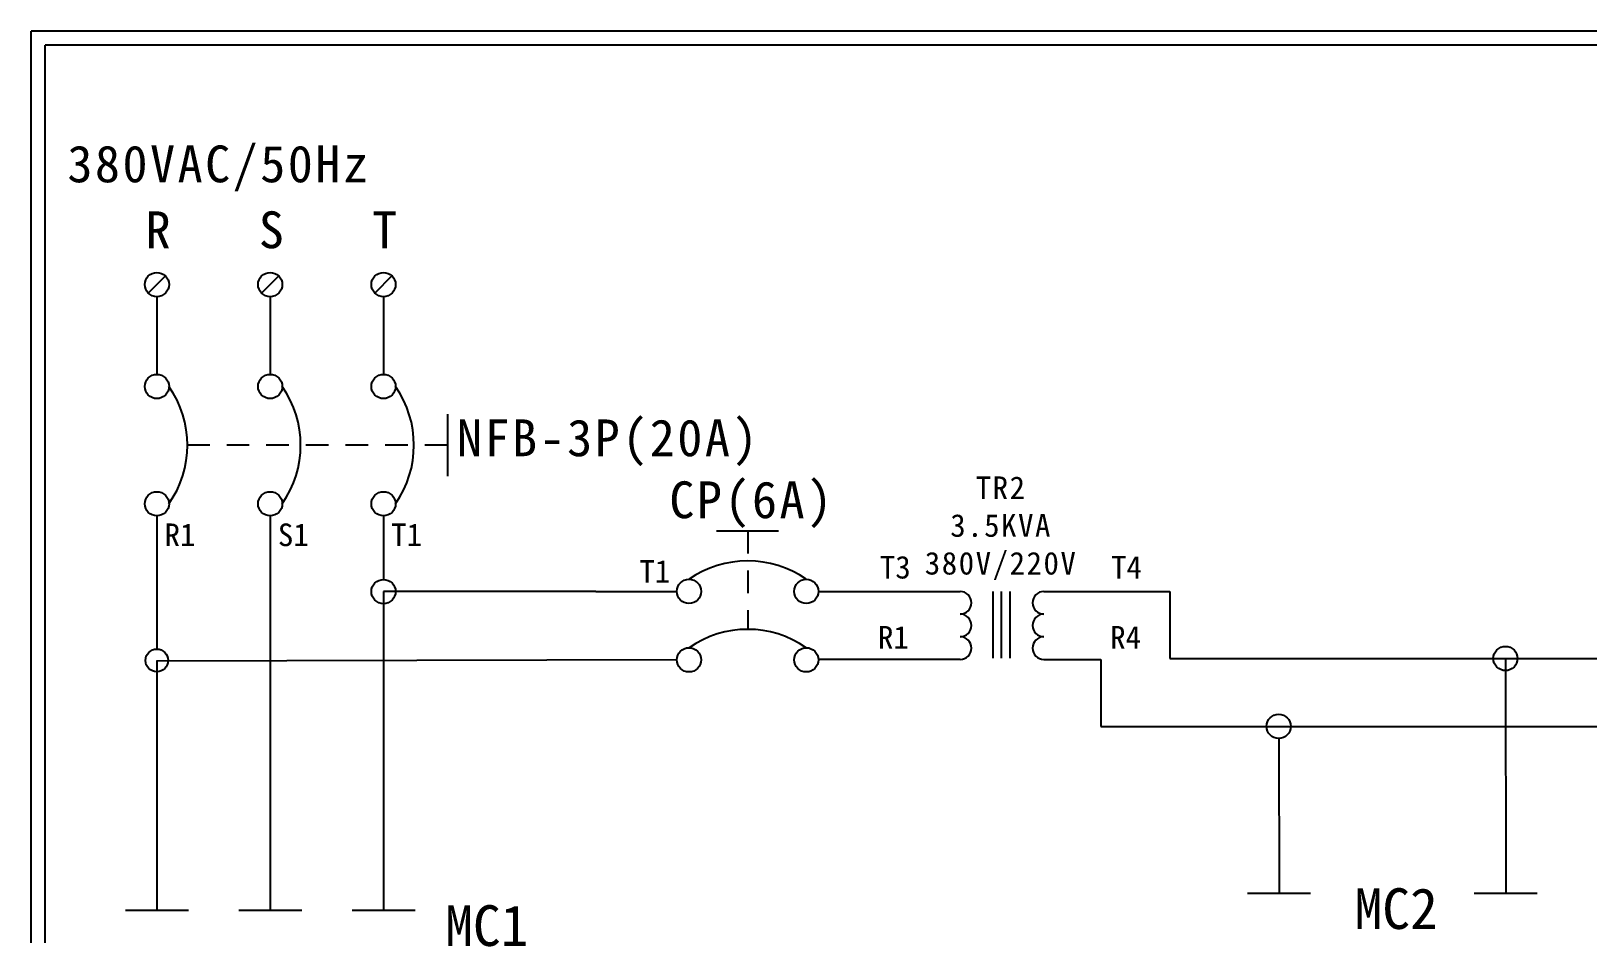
# Model space of a CAD drawing. Extents: x 10 to 297, y 3 to 207.
# Drawn here: x 10 to 147.4, y 127.3 to 207 of the extents above; entities that cross this region are included whole.
import ezdxf

# ---------------------------------------------------------------- set-up
doc = ezdxf.new("R2010")
doc.units = 0
doc.linetypes.add('HIDDEN9', pattern=[3.5, 2, -1.5])
doc.layers.get('0').update_dxf_attribs({"linetype": 'CONTINUOUS'})
doc.layers.add('圖框層', color=7, linetype='CONTINUOUS')
doc.layers.add('標尺寸層', color=3, linetype='CONTINUOUS')
doc.styles.add('STSL', font='kaiu.ttf')
doc.styles.add('標楷體', font='kaiu.ttf')

msp = doc.modelspace()

# ---------------------------------------------------------------- linework, layer by layer
for p, q in [((21.85, 185.35), (20.34, 183.83)), ((31.85, 185.35), (30.34, 183.83)), ((41.85, 185.35), (40.34, 183.83)), ((21.1, 152.47), (21.1, 152.4)), ((21.1, 151.34), (21.11, 129.35)), ((140.14, 151.57), (140.16, 130.85)), ((120.15, 144.5), (120.16, 130.85)), ((41.1, 142.47), (41.1, 129.35))]:
    msp.add_line(p, q)
at = {"color": 7, "linetype": 'HIDDEN9'}
for p, q in [((46.76, 170.41), (23.79, 170.41)), ((73.25, 162.84), (73.25, 154.15))]:
    msp.add_line(p, q, dxfattribs=at)
for centre, radius in [((21.1, 184.59), 1.07), ((31.1, 184.59), 1.07), ((41.1, 184.59), 1.07), ((21.1, 175.59), 1.07), ((31.1, 175.59), 1.07), ((41.1, 175.59), 1.07), ((21.1, 165.23), 1.07), ((31.1, 165.23), 1.07), ((41.1, 165.23), 1.07), ((41.1, 157.48), 1.07), ((68.07, 157.49), 1.07), ((78.42, 157.49), 1.07), ((140.14, 151.57), 1.07), ((21.09, 151.4), 1), ((68.07, 151.45), 1.07), ((78.42, 151.45), 1.07), ((120.12, 145.57), 1.07)]:
    msp.add_circle(centre, radius)
at = {"color": 7}
for centre, start, end in [((14.74, 170.41), 325.1286, 34.8714), ((24.74, 170.41), 325.1286, 34.8714), ((34.74, 170.41), 325.1286, 34.8714), ((73.25, 151.14), 55.1286, 124.8714), ((73.25, 145.09), 55.1286, 124.8714)]:
    msp.add_arc(centre, 9.05, start, end, dxfattribs=at)
at = {"layer": '圖框層', "color": 7}
for p, q in [((297, 206.97), (10, 206.97)), ((10, 3), (10, 206.97)), ((295.75, 205.72), (11.25, 205.72)), ((11.25, 4.25), (11.25, 205.72))]:
    msp.add_line(p, q, dxfattribs=at)
at = {"layer": '標尺寸層', "color": 7}
for p, q in [((21.1, 183.52), (21.1, 176.66)), ((31.1, 183.52), (31.1, 176.66)), ((41.1, 183.52), (41.1, 176.66)), ((46.76, 173.14), (46.76, 167.68)), ((21.1, 164.16), (21.1, 164.1)), ((21.1, 164.16), (21.1, 152.47)), ((31.1, 164.16), (31.1, 164.1)), ((31.1, 164.1), (31.1, 154.98)), ((41.1, 164.16), (41.1, 164.1)), ((41.1, 164.1), (41.1, 158.55)), ((70.51, 162.84), (75.98, 162.84)), ((59.86, 157.49), (41.1, 157.48)), ((41.1, 157.48), (41.1, 142.47)), ((59.86, 157.49), (67, 157.49)), ((79.49, 157.49), (79.56, 157.49)), ((79.56, 157.49), (92, 157.49)), ((94.89, 157.49), (94.89, 151.61)), ((95.62, 157.49), (95.62, 151.61)), ((96.39, 157.49), (96.39, 151.61)), ((99.4, 157.49), (110.51, 157.49)), ((110.51, 157.49), (110.51, 151.57)), ((41.1, 156.41), (41.1, 156.35)), ((31.1, 154.98), (31.1, 129.35)), ((31.1, 153.91), (31.1, 153.84)), ((67, 151.45), (21.1, 151.34)), ((21.1, 151.4), (21.1, 151.34)), ((85.36, 151.49), (79.49, 151.48)), ((92, 151.49), (85.36, 151.49)), ((99.4, 151.49), (104.42, 151.49)), ((104.42, 151.49), (104.42, 145.57)), ((110.51, 151.57), (120.12, 151.57)), ((120.12, 151.57), (166.94, 151.57)), ((104.42, 145.57), (120.12, 145.57)), ((120.12, 145.57), (166.94, 145.57)), ((117.38, 130.85), (122.94, 130.85)), ((137.38, 130.85), (142.94, 130.85)), ((18.34, 129.35), (23.9, 129.35)), ((28.33, 129.35), (33.9, 129.35)), ((38.34, 129.35), (43.9, 129.35))]:
    msp.add_line(p, q, dxfattribs=at)
for centre, start, end in [((92, 156.49), 270, 90), ((99.4, 156.49), 90, 270), ((92, 154.49), 270, 90), ((99.4, 154.49), 90, 270), ((92, 152.49), 270, 90), ((99.4, 152.49), 90, 270)]:
    msp.add_arc(centre, 1, start, end, dxfattribs=at)

# ---------------------------------------------------------------- texts
at = {"color": 0, "style": '標楷體'}
for s, insert, char_height, width, attachment_point in [('\\pt6.5;{\\T1.1;380VAC/50Hz}', (13.2, 196.87), 3.25, 35.213, 1), ('\\pt6.5;{\\T1.1;R}', (20.1, 191.05), 3.25, 2, 1), ('\\pt6.5;{\\T1.1;S}', (30.1, 191.05), 3.25, 2, 1), ('\\pt6.5;{\\T1.1;T}', (40.1, 191.05), 3.25, 2, 1), ('\\pt6.5;{\\T1.1;NFB-3P(20A)}', (60.96, 172.68), 3.25, 24.6072, 2), ('\\pt6.5;{\\T1.1;TR2\\P3.5KVA\\P380V/220V}', (95.62, 167.65), 2, 17.6312, 2), ('\\pt6.5;{\\T1.1;CP(6A)}', (73.63, 167.21), 3.25, 24.6072, 2)]:
    msp.add_mtext(s, dxfattribs=dict(at, insert=insert, char_height=char_height, width=width, attachment_point=attachment_point))
at = {"layer": '圖框層', "color": 4, "style": 'STSL'}
for s, height, p in [('R1', 2, (21.78, 161.49)), ('S1', 2, (31.78, 161.49)), ('T1', 2, (41.78, 161.49)), ('T1', 2, (63.69, 158.26)), ('T3', 2, (84.92, 158.63)), ('T4', 2, (105.33, 158.63)), ('R1', 2, (84.75, 152.44)), ('R4', 2, (105.25, 152.44)), ('MC2', 3.6, (126.82, 127.68)), ('MC1', 3.6, (46.55, 126.18))]:
    msp.add_text(s, height=height, dxfattribs=at).set_placement(p)

doc.saveas('drawing.dxf')
